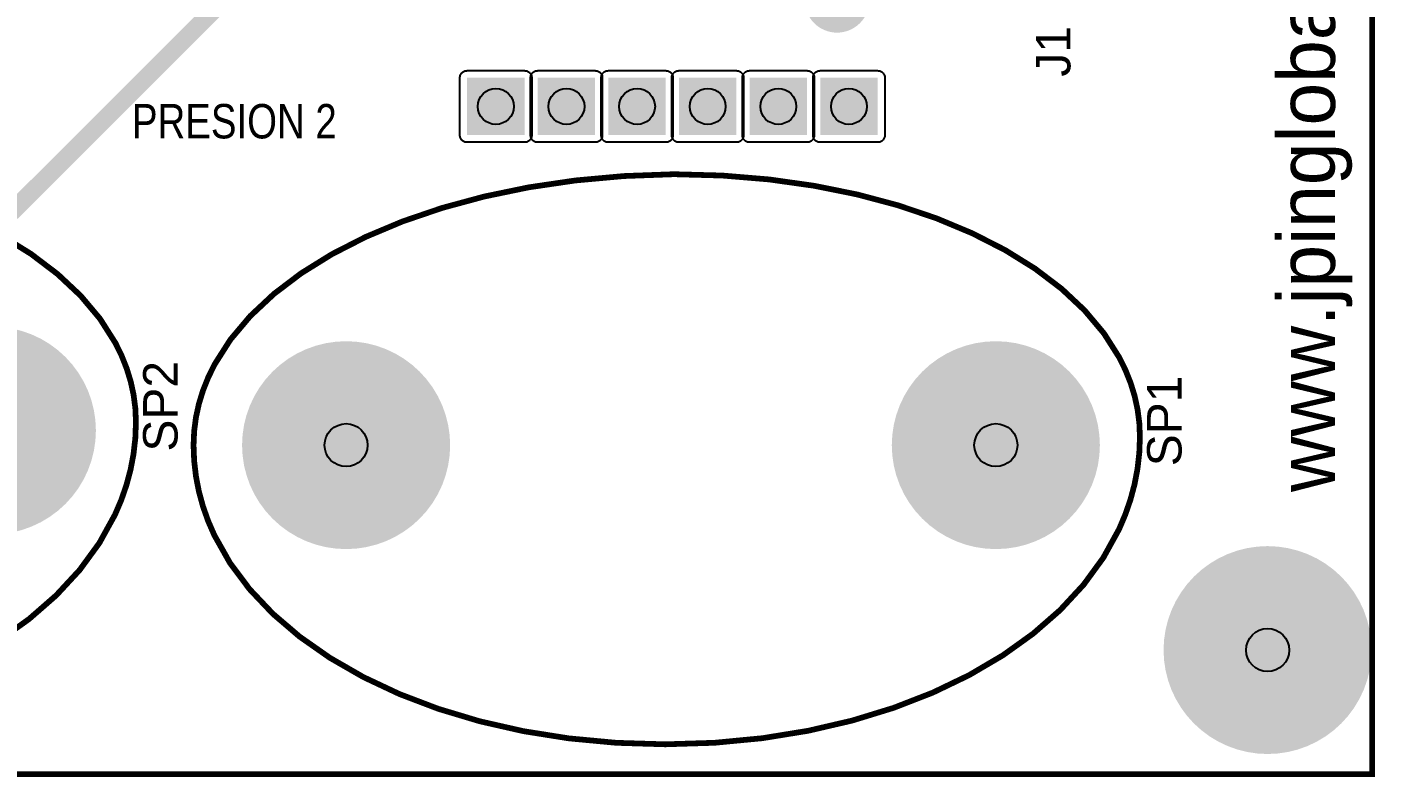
# Model space of a CAD drawing. Header units: inches. Extents: x -2.52 to 2.52, y -2.23 to 2.23.
# Drawn here: x 0.638 to 2.517, y -2.232 to -1.186 of the extents above; entities that cross this region are included whole.
import ezdxf

# ---------------------------------------------------------------- set-up
doc = ezdxf.new("R2010")
doc.units = ezdxf.units.IN
doc.layers.get('0').update_dxf_attribs({"linetype": 'CONTINUOUS'})

# ---------------------------------------------------------------- blocks, each defined once
blk = doc.blocks.new('EPAD')
at = {"const_width": 0.5}
blk.add_lwpolyline([(-0.25, 0, 1), (0.25, 0, 1)], format="xyb", close=True, dxfattribs=at)
blk = doc.blocks.new('RPAD')
blk.add_trace([(-0.5, -0.5), (-0.5, 0.5), (0.5, -0.5), (0.5, 0.5)])

msp = doc.modelspace()

# ---------------------------------------------------------------- linework, layer by layer
for points, const_width in [([(-2.515008, -2.228346), (2.512551, -2.228346), (2.512551, 2.228346), (-2.515008, 2.228346), (-2.515008, -2.228346)], 0.008), ([(-2.515008, -2.228346), (2.512551, -2.228346), (2.512551, 2.228346), (-2.515008, 2.228346), (-2.515008, -2.228346)], 0.008), ([(-2.515008, -2.228346), (2.512551, -2.228346), (2.512551, 2.228346), (-2.515008, 2.228346), (-2.515008, -2.228346)], 0.008), ([(1.766772, -1.148915), (0.911649, -1.148915), (0.604229, -1.456335), (-0.669035, -1.456335), (-1.050504, -1.074866), (-1.050504, 0.423367), (-1.159022, 0.531886)], 0.025), ([(1.53926, -1.391402), (1.469418, -1.393983), (1.401917, -1.400143), (1.337055, -1.409715), (1.27513, -1.422532), (1.216443, -1.438431), (1.161291, -1.457246), (1.109974, -1.478811), (1.06279, -1.50296), (1.020037, -1.529529), (0.982016, -1.558352), (0.949024, -1.589263), (0.921361, -1.622097), (0.899325, -1.656689), (0.890511, -1.674592), (0.883215, -1.692872), (0.877476, -1.71151), (0.87333, -1.730483), (0.870815, -1.749771), (0.869969, -1.769354), (0.870805, -1.791205), (0.873289, -1.812726), (0.877384, -1.833893), (0.883051, -1.854683), (0.890253, -1.875072), (0.898952, -1.895036), (0.920692, -1.933594), (0.94797, -1.970164), (0.980485, -2.004557), (1.017935, -2.036581), (1.060021, -2.066045), (1.106441, -2.092758), (1.156894, -2.116529), (1.211079, -2.137167), (1.268694, -2.154481), (1.32944, -2.16828), (1.393015, -2.178374), (1.459119, -2.184569), (1.527449, -2.186677), (1.596188, -2.18451), (1.662687, -2.178139), (1.726643, -2.16776), (1.787753, -2.15357), (1.845713, -2.135766), (1.900223, -2.114544), (1.950978, -2.0901), (1.997675, -2.062631), (2.040013, -2.032333), (2.077688, -1.999403), (2.110398, -1.964037), (2.137839, -1.926431), (2.159709, -1.886782), (2.168461, -1.866254), (2.175706, -1.845287), (2.181407, -1.823909), (2.185526, -1.802142), (2.188025, -1.780012), (2.188866, -1.757543), (2.18804, -1.738372), (2.185585, -1.719491), (2.18154, -1.70092), (2.175941, -1.682679), (2.168825, -1.664791), (2.16023, -1.647275), (2.13875, -1.613446), (2.111799, -1.581361), (2.079673, -1.551186), (2.042671, -1.52309), (2.001089, -1.497239), (1.955226, -1.473802), (1.905377, -1.452946), (1.851841, -1.434839), (1.794915, -1.419649), (1.734897, -1.407542), (1.672083, -1.398687), (1.606772, -1.393251), (1.53926, -1.391402)], 0.008), ([(1.53926, -1.391402), (1.469418, -1.393983), (1.401917, -1.400143), (1.337055, -1.409715), (1.27513, -1.422532), (1.216443, -1.438431), (1.161291, -1.457246), (1.109974, -1.478811), (1.06279, -1.50296), (1.020037, -1.529529), (0.982016, -1.558352), (0.949024, -1.589263), (0.921361, -1.622097), (0.899325, -1.656689), (0.890511, -1.674592), (0.883215, -1.692872), (0.877476, -1.71151), (0.87333, -1.730483), (0.870815, -1.749771), (0.869969, -1.769354), (0.870805, -1.791205), (0.873289, -1.812726), (0.877384, -1.833893), (0.883051, -1.854683), (0.890253, -1.875072), (0.898952, -1.895036), (0.920692, -1.933594), (0.94797, -1.970164), (0.980485, -2.004557), (1.017935, -2.036581), (1.060021, -2.066045), (1.106441, -2.092758), (1.156894, -2.116529), (1.211079, -2.137167), (1.268694, -2.154481), (1.32944, -2.16828), (1.393015, -2.178374), (1.459119, -2.184569), (1.527449, -2.186677), (1.596188, -2.18451), (1.662687, -2.178139), (1.726643, -2.16776), (1.787753, -2.15357), (1.845713, -2.135766), (1.900223, -2.114544), (1.950978, -2.0901), (1.997675, -2.062631), (2.040013, -2.032333), (2.077688, -1.999403), (2.110398, -1.964037), (2.137839, -1.926431), (2.159709, -1.886782), (2.168461, -1.866254), (2.175706, -1.845287), (2.181407, -1.823909), (2.185526, -1.802142), (2.188025, -1.780012), (2.188866, -1.757543), (2.18804, -1.738372), (2.185585, -1.719491), (2.18154, -1.70092), (2.175941, -1.682679), (2.168825, -1.664791), (2.16023, -1.647275), (2.13875, -1.613446), (2.111799, -1.581361), (2.079673, -1.551186), (2.042671, -1.52309), (2.001089, -1.497239), (1.955226, -1.473802), (1.905377, -1.452946), (1.851841, -1.434839), (1.794915, -1.419649), (1.734897, -1.407542), (1.672083, -1.398687), (1.606772, -1.393251), (1.53926, -1.391402)], 0.008), ([(1.53926, -1.391402), (1.469418, -1.393983), (1.401917, -1.400143), (1.337055, -1.409715), (1.27513, -1.422532), (1.216443, -1.438431), (1.161291, -1.457246), (1.109974, -1.478811), (1.06279, -1.50296), (1.020037, -1.529529), (0.982016, -1.558352), (0.949024, -1.589263), (0.921361, -1.622097), (0.899325, -1.656689), (0.890511, -1.674592), (0.883215, -1.692872), (0.877476, -1.71151), (0.87333, -1.730483), (0.870815, -1.749771), (0.869969, -1.769354), (0.870805, -1.791205), (0.873289, -1.812726), (0.877384, -1.833893), (0.883051, -1.854683), (0.890253, -1.875072), (0.898952, -1.895036), (0.920692, -1.933594), (0.94797, -1.970164), (0.980485, -2.004557), (1.017935, -2.036581), (1.060021, -2.066045), (1.106441, -2.092758), (1.156894, -2.116529), (1.211079, -2.137167), (1.268694, -2.154481), (1.32944, -2.16828), (1.393015, -2.178374), (1.459119, -2.184569), (1.527449, -2.186677), (1.596188, -2.18451), (1.662687, -2.178139), (1.726643, -2.16776), (1.787753, -2.15357), (1.845713, -2.135766), (1.900223, -2.114544), (1.950978, -2.0901), (1.997675, -2.062631), (2.040013, -2.032333), (2.077688, -1.999403), (2.110398, -1.964037), (2.137839, -1.926431), (2.159709, -1.886782), (2.168461, -1.866254), (2.175706, -1.845287), (2.181407, -1.823909), (2.185526, -1.802142), (2.188025, -1.780012), (2.188866, -1.757543), (2.18804, -1.738372), (2.185585, -1.719491), (2.18154, -1.70092), (2.175941, -1.682679), (2.168825, -1.664791), (2.16023, -1.647275), (2.13875, -1.613446), (2.111799, -1.581361), (2.079673, -1.551186), (2.042671, -1.52309), (2.001089, -1.497239), (1.955226, -1.473802), (1.905377, -1.452946), (1.851841, -1.434839), (1.794915, -1.419649), (1.734897, -1.407542), (1.672083, -1.398687), (1.606772, -1.393251), (1.53926, -1.391402)], 0.008), ([(0.598463, -2.042158), (0.6408, -2.01186), (0.678475, -1.97893), (0.711185, -1.943564), (0.738626, -1.905959), (0.760496, -1.86631), (0.769248, -1.845781), (0.776493, -1.824815), (0.782194, -1.803436), (0.786313, -1.78167), (0.788812, -1.75954), (0.789654, -1.737071), (0.788827, -1.7179), (0.786372, -1.699019), (0.782327, -1.680447), (0.776728, -1.662207), (0.769612, -1.644318), (0.761017, -1.626803), (0.739537, -1.592974), (0.712586, -1.560889), (0.680461, -1.530714), (0.643458, -1.502617), (0.601877, -1.476767)], 0.008), ([(0.598463, -2.042158), (0.6408, -2.01186), (0.678475, -1.97893), (0.711185, -1.943564), (0.738626, -1.905959), (0.760496, -1.86631), (0.769248, -1.845781), (0.776493, -1.824815), (0.782194, -1.803436), (0.786313, -1.78167), (0.788812, -1.75954), (0.789654, -1.737071), (0.788827, -1.7179), (0.786372, -1.699019), (0.782327, -1.680447), (0.776728, -1.662207), (0.769612, -1.644318), (0.761017, -1.626803), (0.739537, -1.592974), (0.712586, -1.560889), (0.680461, -1.530714), (0.643458, -1.502617), (0.601877, -1.476767)], 0.008), ([(0.598463, -2.042158), (0.6408, -2.01186), (0.678475, -1.97893), (0.711185, -1.943564), (0.738626, -1.905959), (0.760496, -1.86631), (0.769248, -1.845781), (0.776493, -1.824815), (0.782194, -1.803436), (0.786313, -1.78167), (0.788812, -1.75954), (0.789654, -1.737071), (0.788827, -1.7179), (0.786372, -1.699019), (0.782327, -1.680447), (0.776728, -1.662207), (0.769612, -1.644318), (0.761017, -1.626803), (0.739537, -1.592974), (0.712586, -1.560889), (0.680461, -1.530714), (0.643458, -1.502617), (0.601877, -1.476767)], 0.008)]:
    msp.add_lwpolyline(points, dxfattribs=dict(const_width=const_width))
for points in [[(1.331228, -1.346913), (1.251228, -1.346913), (1.250189, -1.346863), (1.249184, -1.346715), (1.248217, -1.346472), (1.247293, -1.346142), (1.246417, -1.345727), (1.245593, -1.345232), (1.244825, -1.344663), (1.244119, -1.344023), (1.243479, -1.343317), (1.242909, -1.342549), (1.242415, -1.341725), (1.242, -1.340849), (1.241669, -1.339925), (1.241427, -1.338958), (1.241279, -1.337953), (1.241228, -1.336913), (1.241228, -1.256913), (1.241279, -1.255874), (1.241427, -1.254869), (1.241669, -1.253902), (1.242, -1.252978), (1.242415, -1.252102), (1.242909, -1.251278), (1.243479, -1.25051), (1.244119, -1.249804), (1.244825, -1.249164), (1.245593, -1.248594), (1.246417, -1.2481), (1.247293, -1.247685), (1.248217, -1.247354), (1.249184, -1.247112), (1.250189, -1.246964), (1.251228, -1.246913), (1.331228, -1.246913), (1.332268, -1.246964), (1.333273, -1.247112), (1.33424, -1.247354), (1.335164, -1.247685), (1.33604, -1.2481), (1.336864, -1.248594), (1.337632, -1.249164), (1.338338, -1.249804), (1.338978, -1.25051), (1.339547, -1.251278), (1.340042, -1.252102), (1.340457, -1.252978), (1.340787, -1.253902), (1.34103, -1.254869), (1.341178, -1.255874), (1.341228, -1.256913), (1.341228, -1.336913), (1.341178, -1.337953), (1.34103, -1.338958), (1.340787, -1.339925), (1.340457, -1.340849), (1.340042, -1.341725), (1.339547, -1.342549), (1.338978, -1.343317), (1.338338, -1.344023), (1.337632, -1.344663), (1.336864, -1.345232), (1.33604, -1.345727), (1.335164, -1.346142), (1.33424, -1.346472), (1.333273, -1.346715), (1.332268, -1.346863), (1.331228, -1.346913)], [(1.429654, -1.346913), (1.349654, -1.346913), (1.348614, -1.346863), (1.347609, -1.346715), (1.346642, -1.346472), (1.345718, -1.346142), (1.344842, -1.345727), (1.344018, -1.345232), (1.34325, -1.344663), (1.342544, -1.344023), (1.341904, -1.343317), (1.341335, -1.342549), (1.34084, -1.341725), (1.340425, -1.340849), (1.340094, -1.339925), (1.339852, -1.338958), (1.339704, -1.337953), (1.339654, -1.336913), (1.339654, -1.256913), (1.339704, -1.255874), (1.339852, -1.254869), (1.340094, -1.253902), (1.340425, -1.252978), (1.34084, -1.252102), (1.341335, -1.251278), (1.341904, -1.25051), (1.342544, -1.249804), (1.34325, -1.249164), (1.344018, -1.248594), (1.344842, -1.2481), (1.345718, -1.247685), (1.346642, -1.247354), (1.347609, -1.247112), (1.348614, -1.246964), (1.349654, -1.246913), (1.429654, -1.246913), (1.430693, -1.246964), (1.431698, -1.247112), (1.432665, -1.247354), (1.433589, -1.247685), (1.434465, -1.2481), (1.435289, -1.248594), (1.436057, -1.249164), (1.436763, -1.249804), (1.437403, -1.25051), (1.437972, -1.251278), (1.438467, -1.252102), (1.438882, -1.252978), (1.439213, -1.253902), (1.439455, -1.254869), (1.439603, -1.255874), (1.439654, -1.256913), (1.439654, -1.336913), (1.439603, -1.337953), (1.439455, -1.338958), (1.439213, -1.339925), (1.438882, -1.340849), (1.438467, -1.341725), (1.437972, -1.342549), (1.437403, -1.343317), (1.436763, -1.344023), (1.436057, -1.344663), (1.435289, -1.345232), (1.434465, -1.345727), (1.433589, -1.346142), (1.432665, -1.346472), (1.431698, -1.346715), (1.430693, -1.346863), (1.429654, -1.346913)], [(1.528079, -1.346913), (1.448079, -1.346913), (1.447039, -1.346863), (1.446034, -1.346715), (1.445067, -1.346472), (1.444143, -1.346142), (1.443267, -1.345727), (1.442443, -1.345232), (1.441675, -1.344663), (1.440969, -1.344023), (1.440329, -1.343317), (1.43976, -1.342549), (1.439265, -1.341725), (1.43885, -1.340849), (1.43852, -1.339925), (1.438278, -1.338958), (1.438129, -1.337953), (1.438079, -1.336913), (1.438079, -1.256913), (1.438129, -1.255874), (1.438278, -1.254869), (1.43852, -1.253902), (1.43885, -1.252978), (1.439265, -1.252102), (1.43976, -1.251278), (1.440329, -1.25051), (1.440969, -1.249804), (1.441675, -1.249164), (1.442443, -1.248594), (1.443267, -1.2481), (1.444143, -1.247685), (1.445067, -1.247354), (1.446034, -1.247112), (1.447039, -1.246964), (1.448079, -1.246913), (1.528079, -1.246913), (1.529118, -1.246964), (1.530123, -1.247112), (1.53109, -1.247354), (1.532014, -1.247685), (1.532891, -1.2481), (1.533715, -1.248594), (1.534482, -1.249164), (1.535188, -1.249804), (1.535828, -1.25051), (1.536398, -1.251278), (1.536892, -1.252102), (1.537307, -1.252978), (1.537638, -1.253902), (1.53788, -1.254869), (1.538028, -1.255874), (1.538079, -1.256913), (1.538079, -1.336913), (1.538028, -1.337953), (1.53788, -1.338958), (1.537638, -1.339925), (1.537307, -1.340849), (1.536892, -1.341725), (1.536398, -1.342549), (1.535828, -1.343317), (1.535188, -1.344023), (1.534482, -1.344663), (1.533715, -1.345232), (1.532891, -1.345727), (1.532014, -1.346142), (1.53109, -1.346472), (1.530123, -1.346715), (1.529118, -1.346863), (1.528079, -1.346913)], [(1.626504, -1.346913), (1.546504, -1.346913), (1.545465, -1.346863), (1.544459, -1.346715), (1.543493, -1.346472), (1.542569, -1.346142), (1.541692, -1.345727), (1.540868, -1.345232), (1.5401, -1.344663), (1.539394, -1.344023), (1.538754, -1.343317), (1.538185, -1.342549), (1.537691, -1.341725), (1.537276, -1.340849), (1.536945, -1.339925), (1.536703, -1.338958), (1.536554, -1.337953), (1.536504, -1.336913), (1.536504, -1.256913), (1.536554, -1.255874), (1.536703, -1.254869), (1.536945, -1.253902), (1.537276, -1.252978), (1.537691, -1.252102), (1.538185, -1.251278), (1.538754, -1.25051), (1.539394, -1.249804), (1.5401, -1.249164), (1.540868, -1.248594), (1.541692, -1.2481), (1.542569, -1.247685), (1.543493, -1.247354), (1.544459, -1.247112), (1.545465, -1.246964), (1.546504, -1.246913), (1.626504, -1.246913), (1.627543, -1.246964), (1.628548, -1.247112), (1.629515, -1.247354), (1.630439, -1.247685), (1.631316, -1.2481), (1.63214, -1.248594), (1.632907, -1.249164), (1.633613, -1.249804), (1.634254, -1.25051), (1.634823, -1.251278), (1.635317, -1.252102), (1.635732, -1.252978), (1.636063, -1.253902), (1.636305, -1.254869), (1.636454, -1.255874), (1.636504, -1.256913), (1.636504, -1.336913), (1.636454, -1.337953), (1.636305, -1.338958), (1.636063, -1.339925), (1.635732, -1.340849), (1.635317, -1.341725), (1.634823, -1.342549), (1.634254, -1.343317), (1.633613, -1.344023), (1.632907, -1.344663), (1.63214, -1.345232), (1.631316, -1.345727), (1.630439, -1.346142), (1.629515, -1.346472), (1.628548, -1.346715), (1.627543, -1.346863), (1.626504, -1.346913)], [(1.724929, -1.346913), (1.644929, -1.346913), (1.64389, -1.346863), (1.642885, -1.346715), (1.641918, -1.346472), (1.640994, -1.346142), (1.640117, -1.345727), (1.639293, -1.345232), (1.638526, -1.344663), (1.63782, -1.344023), (1.63718, -1.343317), (1.63661, -1.342549), (1.636116, -1.341725), (1.635701, -1.340849), (1.63537, -1.339925), (1.635128, -1.338958), (1.63498, -1.337953), (1.634929, -1.336913), (1.634929, -1.256913), (1.63498, -1.255874), (1.635128, -1.254869), (1.63537, -1.253902), (1.635701, -1.252978), (1.636116, -1.252102), (1.63661, -1.251278), (1.63718, -1.25051), (1.63782, -1.249804), (1.638526, -1.249164), (1.639293, -1.248594), (1.640117, -1.2481), (1.640994, -1.247685), (1.641918, -1.247354), (1.642885, -1.247112), (1.64389, -1.246964), (1.644929, -1.246913), (1.724929, -1.246913), (1.725969, -1.246964), (1.726974, -1.247112), (1.727941, -1.247354), (1.728865, -1.247685), (1.729741, -1.2481), (1.730565, -1.248594), (1.731333, -1.249164), (1.732039, -1.249804), (1.732679, -1.25051), (1.733248, -1.251278), (1.733743, -1.252102), (1.734157, -1.252978), (1.734488, -1.253902), (1.73473, -1.254869), (1.734879, -1.255874), (1.734929, -1.256913), (1.734929, -1.336913), (1.734879, -1.337953), (1.73473, -1.338958), (1.734488, -1.339925), (1.734157, -1.340849), (1.733743, -1.341725), (1.733248, -1.342549), (1.732679, -1.343317), (1.732039, -1.344023), (1.731333, -1.344663), (1.730565, -1.345232), (1.729741, -1.345727), (1.728865, -1.346142), (1.727941, -1.346472), (1.726974, -1.346715), (1.725969, -1.346863), (1.724929, -1.346913)], [(1.823354, -1.346913), (1.743354, -1.346913), (1.742315, -1.346863), (1.74131, -1.346715), (1.740343, -1.346472), (1.739419, -1.346142), (1.738543, -1.345727), (1.737719, -1.345232), (1.736951, -1.344663), (1.736245, -1.344023), (1.735605, -1.343317), (1.735035, -1.342549), (1.734541, -1.341725), (1.734126, -1.340849), (1.733795, -1.339925), (1.733553, -1.338958), (1.733405, -1.337953), (1.733354, -1.336913), (1.733354, -1.256913), (1.733405, -1.255874), (1.733553, -1.254869), (1.733795, -1.253902), (1.734126, -1.252978), (1.734541, -1.252102), (1.735035, -1.251278), (1.735605, -1.25051), (1.736245, -1.249804), (1.736951, -1.249164), (1.737719, -1.248594), (1.738543, -1.2481), (1.739419, -1.247685), (1.740343, -1.247354), (1.74131, -1.247112), (1.742315, -1.246964), (1.743354, -1.246913), (1.823354, -1.246913), (1.824394, -1.246964), (1.825399, -1.247112), (1.826366, -1.247354), (1.82729, -1.247685), (1.828166, -1.2481), (1.82899, -1.248594), (1.829758, -1.249164), (1.830464, -1.249804), (1.831104, -1.25051), (1.831673, -1.251278), (1.832168, -1.252102), (1.832583, -1.252978), (1.832913, -1.253902), (1.833156, -1.254869), (1.833304, -1.255874), (1.833354, -1.256913), (1.833354, -1.336913), (1.833304, -1.337953), (1.833156, -1.338958), (1.832913, -1.339925), (1.832583, -1.340849), (1.832168, -1.341725), (1.831673, -1.342549), (1.831104, -1.343317), (1.830464, -1.344023), (1.829758, -1.344663), (1.82899, -1.345232), (1.828166, -1.345727), (1.82729, -1.346142), (1.826366, -1.346472), (1.825399, -1.346715), (1.824394, -1.346863), (1.823354, -1.346913)]]:
    msp.add_lwpolyline(points, close=True)
for centre, radius in [((1.291228, -1.296913), 0.025), ((1.389654, -1.296913), 0.025), ((1.488079, -1.296913), 0.025), ((1.586504, -1.296913), 0.025), ((1.684929, -1.296913), 0.025), ((1.783354, -1.296913), 0.025), ((1.082567, -1.769354), 0.03), ((1.988079, -1.769354), 0.03), ((2.366819, -2.055181), 0.03)]:
    msp.add_circle(centre, radius)

# ---------------------------------------------------------------- block references
for p, xscale, yscale in [((1.766772, -1.148915), 0.09, 0.09), ((0.588866, -1.748882), 0.29, 0.29), ((0.588866, -1.748882), 0.25, 0.25), ((1.082567, -1.769354), 0.29, 0.29), ((1.988079, -1.769354), 0.29, 0.29), ((1.082567, -1.769354), 0.25, 0.25), ((1.988079, -1.769354), 0.25, 0.25), ((2.366819, -2.055181), 0.29, 0.29), ((2.366819, -2.055181), 0.25, 0.25)]:
    msp.add_blockref('EPAD', p, dxfattribs=dict(xscale=xscale, yscale=yscale))
at = {"xscale": 0.08, "yscale": 0.08, "rotation": 180}
for p in [(1.291228, -1.296913), (1.389654, -1.296913), (1.488079, -1.296913), (1.586504, -1.296913), (1.684929, -1.296913), (1.783354, -1.296913)]:
    msp.add_blockref('RPAD', p, dxfattribs=at)

# ---------------------------------------------------------------- texts
msp.add_text('www.jpinglobal.com', height=0.08, rotation=90).set_placement((2.460756, -1.834709))
msp.add_text('www.jpinglobal.com', height=0.08, rotation=90).set_placement((2.460756, -1.834709))
msp.add_text('www.jpinglobal.com', height=0.08, rotation=90).set_placement((2.460756, -1.834709))
at = {"width": 1.041667}
for s, p in [('J1', (2.092021, -1.255349)), ('J1', (2.092021, -1.255349)), ('J1', (2.092021, -1.255349)), ('SP2', (0.847654, -1.778323)), ('SP2', (0.847654, -1.778323)), ('SP2', (0.847654, -1.778323)), ('SP1', (2.246866, -1.798795)), ('SP1', (2.246866, -1.798795)), ('SP1', (2.246866, -1.798795))]:
    msp.add_text(s, height=0.048, rotation=90, dxfattribs=at).set_placement(p)
at = {"width": 0.833333}
msp.add_text('PRESION 2', height=0.048, dxfattribs=at).set_placement((0.784142, -1.341465))
msp.add_text('PRESION 2', height=0.048, dxfattribs=at).set_placement((0.784142, -1.341465))
msp.add_text('PRESION 2', height=0.048, dxfattribs=at).set_placement((0.784142, -1.341465))

doc.saveas('drawing.dxf')
